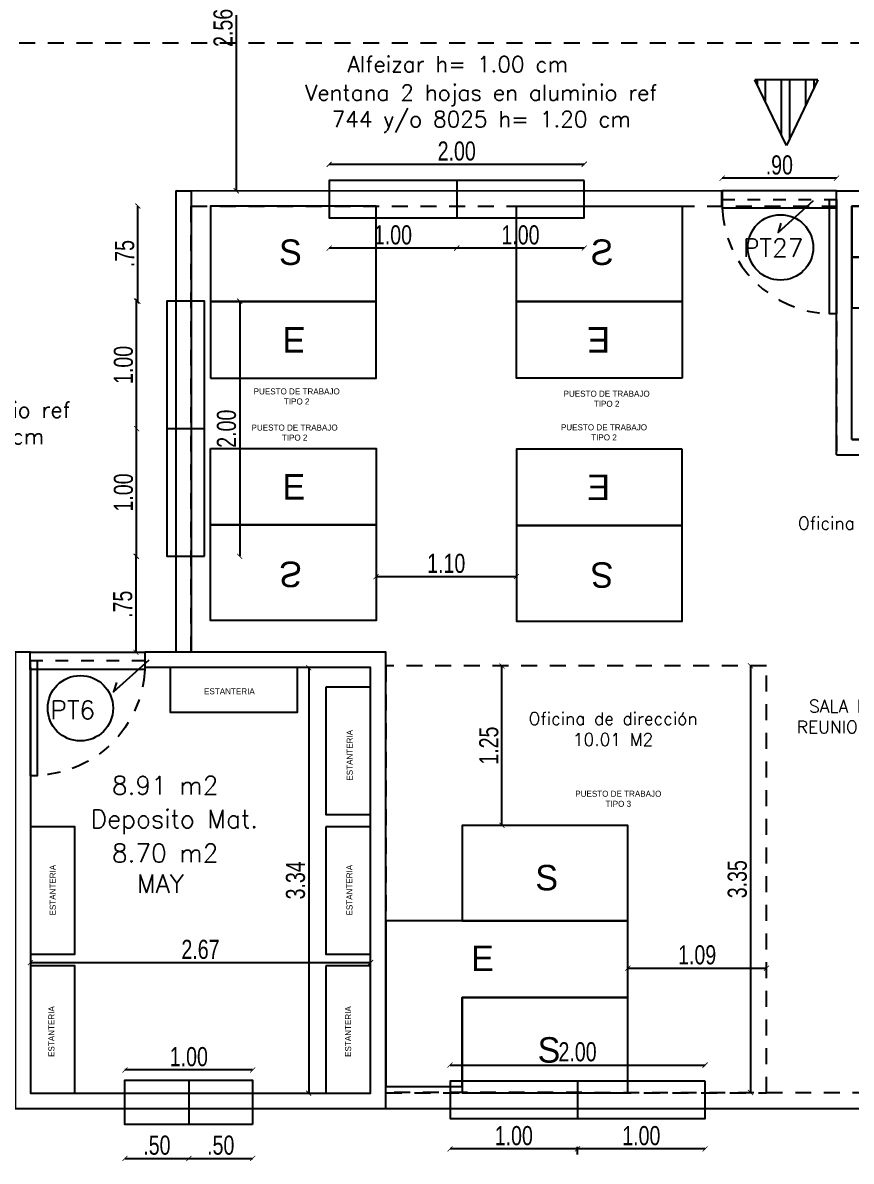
# Model space of a CAD drawing. Header units: metres. Extents: x 167 to 250, y 44 to 219.
# Drawn here: x 227.01 to 233.51, y 98.31 to 107.25 of the extents above; entities that cross this region are included whole.
import ezdxf

# ---------------------------------------------------------------- set-up
doc = ezdxf.new("R2010")
doc.units = ezdxf.units.M
doc.linetypes.add('06-PT1-01$0$HIDDEN2', pattern=[0.1875, 0.125, -0.0625])
doc.linetypes.add('TRAZO_Y_PUNTO2', pattern=[0.5, 0.25, -0.125, 0, -0.125])
doc.layers.add('A-TEXTO', color=130, linetype='Continuous')
doc.layers.add('A_TEXTO', color=130, linetype='Continuous')
doc.layers.add('A1-DISEÑO', color=210, linetype='Continuous', transparency=0.2)
for name, color, linetype, lineweight in [('COTAS', 253, 'Continuous', 15), ('muros', 5, 'Continuous', 25), ('puntea', 253, '06-PT1-01$0$HIDDEN2', 25)]:
    doc.layers.add(name, color=color, linetype=linetype, lineweight=lineweight)
doc.styles.add('CORDENADAS', font='romans.shx', dxfattribs={"height": 1})
doc.styles.add('ING_75', font='swisscl.ttf', dxfattribs={"height": 0.15})
doc.dimstyles.new('ESC_1_75_ING', dxfattribs={"dimtxt": 0.15, "dimasz": 0.04, "dimexe": 0, "dimexo": 0, "dimgap": 0.0263, "dimtad": 1, "dimzin": 4, "dimdsep": 46, "dimtxsty": 'ING_75', "dimblk": 'ARCHTICK', "dimcen": 0.06, "dimse1": 1, "dimse2": 1, "dimclrd": 256, "dimclre": 2, "dimclrt": 1, "dimadec": 0, "dimazin": 0, "dimtfac": 1, "dimtix": 1, "dimtmove": 2, "dimatfit": 3, "dimldrblk": 'ARCHTICK', "dimfxl": 0, "dimtvp": 1.75, "dimtolj": 1, "dimtzin": 4, "dimarcsym": 0})

# ---------------------------------------------------------------- blocks, each defined once
blk = doc.blocks.new('_ArchTick')
at = {"color": 0, "linetype": 'ByBlock', "const_width": 0.15}
blk.add_lwpolyline([(-0.5, -0.5), (0.5, 0.5)], dxfattribs=at)
blk = doc.blocks.new('*D595')
at = {"layer": 'Defpoints', "color": 0, "transparency": 16777216}
for p in [(232.0015, 108.4836), (228.3331, 105.927), (228.6863, 105.927)]:
    blk.add_point(p, dxfattribs=at)
at = {"layer": 'muros', "lineweight": -2, "transparency": 16777216}
blk.add_line((228.6863, 108.4836), (228.6863, 105.927), dxfattribs=at)
at = {"layer": 'muros', "lineweight": -2, "transparency": 16777216, "xscale": 0.04, "yscale": 0.04, "zscale": 0.04}
for p, rotation in [((228.6863, 108.4836), 90), ((228.6863, 105.927), 270)]:
    blk.add_blockref('_ArchTick', p, dxfattribs=dict(at, rotation=rotation))
at = {"layer": 'muros', "color": 1, "transparency": 16777216, "insert": (228.5831, 107.2053), "char_height": 0.15, "attachment_point": 5, "rotation": 90, "style": 'ING_75'}
blk.add_mtext('\\A1;2.56', dxfattribs=at)
blk = doc.blocks.new('*D736')
at = {"layer": 'COTAS', "lineweight": -2, "transparency": 16777216}
blk.add_line((228.1672, 94.5289), (228.1672, 93.5289), dxfattribs=at)
at = {"layer": 'Defpoints', "color": 0, "transparency": 16777216}
for p in [(228.3332, 94.5289), (228.1672, 93.5289), (228.3332, 93.5289)]:
    blk.add_point(p, dxfattribs=at)
at = {"layer": 'COTAS', "lineweight": -2, "transparency": 16777216, "xscale": 0.04, "yscale": 0.04, "zscale": 0.04}
for p, rotation in [((228.1672, 94.5289), 90), ((228.1672, 93.5289), 270)]:
    blk.add_blockref('_ArchTick', p, dxfattribs=dict(at, rotation=rotation))
at = {"layer": 'COTAS', "color": 1, "transparency": 16777216, "insert": (228.0641, 94.0289), "char_height": 0.15, "attachment_point": 5, "rotation": 90, "style": 'ING_75'}
blk.add_mtext('\\A1;1.00', dxfattribs=at)
blk = doc.blocks.new('*D737')
at = {"layer": 'Defpoints', "color": 0, "transparency": 16777216}
for p in [(228.3332, 94.6631), (228.3332, 94.3731), (228.7332, 94.3731)]:
    blk.add_point(p, dxfattribs=at)
at = {"layer": 'muros', "lineweight": -2, "transparency": 16777216}
blk.add_line((228.7332, 94.6631), (228.3332, 94.6631), dxfattribs=at)
at = {"layer": 'muros', "lineweight": -2, "transparency": 16777216, "xscale": 0.04, "yscale": 0.04, "zscale": 0.04, "rotation": 180}
blk.add_blockref('_ArchTick', (228.3332, 94.6631), dxfattribs=at)
at = {"layer": 'muros', "lineweight": -2, "transparency": 16777216, "xscale": 0.04, "yscale": 0.04, "zscale": 0.04}
blk.add_blockref('_ArchTick', (228.7332, 94.6631), dxfattribs=at)
at = {"layer": 'muros', "color": 1, "transparency": 16777216, "insert": (228.5332, 94.7662), "char_height": 0.15, "attachment_point": 5, "style": 'ING_75'}
blk.add_mtext('\\A1;.40', dxfattribs=at)
blk = doc.blocks.new('*D738')
at = {"layer": 'Defpoints', "color": 0, "transparency": 16777216}
for p in [(229.1332, 94.6639), (228.7332, 94.3731), (229.1332, 94.3731)]:
    blk.add_point(p, dxfattribs=at)
at = {"layer": 'muros', "lineweight": -2, "transparency": 16777216}
blk.add_line((228.7332, 94.6639), (229.1332, 94.6639), dxfattribs=at)
at = {"layer": 'muros', "lineweight": -2, "transparency": 16777216, "xscale": 0.04, "yscale": 0.04, "zscale": 0.04, "rotation": 180}
blk.add_blockref('_ArchTick', (228.7332, 94.6639), dxfattribs=at)
at = {"layer": 'muros', "lineweight": -2, "transparency": 16777216, "xscale": 0.04, "yscale": 0.04, "zscale": 0.04}
blk.add_blockref('_ArchTick', (229.1332, 94.6639), dxfattribs=at)
at = {"layer": 'muros', "color": 1, "transparency": 16777216, "insert": (228.9332, 94.767), "char_height": 0.15, "attachment_point": 5, "style": 'ING_75'}
blk.add_mtext('\\A1;.40', dxfattribs=at)
blk = doc.blocks.new('werr')
at = {"color": 114, "true_color": 0x139b48}
blk.add_lwpolyline([(231.0507, 92.8124), (231.0507, 94.1124), (230.3007, 94.1124), (230.3007, 92.8124)], close=True, dxfattribs=at)
at = {"color": 1, "true_color": 0xff0f0f}
blk.add_lwpolyline([(231.6507, 92.8124), (231.6507, 94.1124), (231.0507, 94.1124), (231.0507, 92.8124)], close=True, dxfattribs=at)
at = {"insert": (230.5628, 93.3511), "char_height": 0.2, "attachment_point": 1, "rotation": 90}
blk.add_mtext_dynamic_manual_height_columns('S', width=0.135333, gutter_width=12.5, heights=[0], dxfattribs=at)
at = {"extrusion": (0, 0, -1), "insert": (231.4503, 93.3995), "char_height": 0.2, "attachment_point": 1, "text_direction": (0, 1, 0)}
blk.add_mtext_dynamic_manual_height_columns('\\pxqc;E', width=0.135333, gutter_width=12.5, heights=[0], dxfattribs=at)
blk = doc.blocks.new('*D752')
at = {"layer": 'Defpoints', "color": 0, "transparency": 16777216}
for p in [(229.8603, 102.1976), (229.8603, 98.8497), (232.7231, 98.8497)]:
    blk.add_point(p, dxfattribs=at)
at = {"layer": 'muros', "lineweight": -2, "transparency": 16777216}
blk.add_line((232.7231, 102.1976), (232.7231, 98.8497), dxfattribs=at)
at = {"layer": 'muros', "lineweight": -2, "transparency": 16777216, "xscale": 0.04, "yscale": 0.04, "zscale": 0.04}
for p, rotation in [((232.7231, 102.1976), 90), ((232.7231, 98.8497), 270)]:
    blk.add_blockref('_ArchTick', p, dxfattribs=dict(at, rotation=rotation))
at = {"layer": 'muros', "color": 1, "transparency": 16777216, "insert": (232.6199, 100.5237), "char_height": 0.15, "attachment_point": 5, "rotation": 90, "style": 'ING_75'}
blk.add_mtext('\\A1;3.35', dxfattribs=at)
blk = doc.blocks.new('*D753')
at = {"layer": 'Defpoints', "color": 0, "transparency": 16777216}
for p in [(230.8861, 102.8987), (229.7831, 102.5542), (230.8861, 102.5492)]:
    blk.add_point(p, dxfattribs=at)
at = {"layer": 'muros', "lineweight": -2, "transparency": 16777216}
blk.add_line((229.7831, 102.8987), (230.8861, 102.8987), dxfattribs=at)
at = {"layer": 'muros', "lineweight": -2, "transparency": 16777216, "xscale": 0.04, "yscale": 0.04, "zscale": 0.04, "rotation": 180}
blk.add_blockref('_ArchTick', (229.7831, 102.8987), dxfattribs=at)
at = {"layer": 'muros', "lineweight": -2, "transparency": 16777216, "xscale": 0.04, "yscale": 0.04, "zscale": 0.04}
blk.add_blockref('_ArchTick', (230.8861, 102.8987), dxfattribs=at)
at = {"layer": 'muros', "color": 1, "transparency": 16777216, "insert": (230.3346, 103.0019), "char_height": 0.15, "attachment_point": 5, "style": 'ING_75'}
blk.add_mtext('\\A1;1.10', dxfattribs=at)
blk = doc.blocks.new('jhijbin')
at = {"color": 114, "true_color": 0x139b48}
blk.add_line((227.9329, 99.825), (229.2329, 99.825), dxfattribs=at)
for points in [[(227.9329, 100.425), (229.2329, 100.425), (229.2329, 101.175), (227.9329, 101.175)], [(227.9329, 99.075), (229.2329, 99.075), (229.2329, 99.825), (227.9329, 99.825)]]:
    blk.add_lwpolyline(points, close=True, dxfattribs=at)
at = {"color": 1, "true_color": 0xff0f0f}
blk.add_lwpolyline([(229.2329, 99.825), (229.2329, 100.425), (227.3329, 100.425), (227.3329, 99.125), (227.9329, 99.125), (227.9329, 99.825), (229.2329, 99.825)], dxfattribs=at)
at = {"char_height": 0.2, "attachment_point": 1}
for s, insert in [('S', (228.5066, 100.8647)), ('\\pxqc;E', (228.0241, 100.2321)), ('S', (228.5245, 99.5127))]:
    blk.add_mtext_dynamic_manual_height_columns(s, width=0.135333, gutter_width=12.5, heights=[0], dxfattribs=dict(at, insert=insert))
blk = doc.blocks.new('*D755')
at = {"layer": 'Defpoints', "color": 0, "transparency": 16777216}
for p in [(229.8603, 102.1976), (230.7723, 102.1976), (230.4603, 100.9463)]:
    blk.add_point(p, dxfattribs=at)
at = {"layer": 'muros', "lineweight": -2, "transparency": 16777216}
blk.add_line((230.7723, 100.9463), (230.7723, 102.1976), dxfattribs=at)
at = {"layer": 'muros', "lineweight": -2, "transparency": 16777216, "xscale": 0.04, "yscale": 0.04, "zscale": 0.04}
for p, rotation in [((230.7723, 102.1976), 90), ((230.7723, 100.9463), 270)]:
    blk.add_blockref('_ArchTick', p, dxfattribs=dict(at, rotation=rotation))
at = {"layer": 'muros', "color": 1, "transparency": 16777216, "insert": (230.6692, 101.572), "char_height": 0.15, "attachment_point": 5, "rotation": 90, "style": 'ING_75'}
blk.add_mtext('\\A1;1.25', dxfattribs=at)
blk = doc.blocks.new('*D756')
at = {"layer": 'Defpoints', "color": 0, "transparency": 16777216}
for p in [(232.8484, 101.4266), (232.8484, 99.8261), (231.7603, 99.6551)]:
    blk.add_point(p, dxfattribs=at)
at = {"layer": 'muros', "lineweight": -2, "transparency": 16777216}
blk.add_line((231.7603, 99.8261), (232.8484, 99.8261), dxfattribs=at)
at = {"layer": 'muros', "lineweight": -2, "transparency": 16777216, "xscale": 0.04, "yscale": 0.04, "zscale": 0.04, "rotation": 180}
blk.add_blockref('_ArchTick', (231.7603, 99.8261), dxfattribs=at)
at = {"layer": 'muros', "lineweight": -2, "transparency": 16777216, "xscale": 0.04, "yscale": 0.04, "zscale": 0.04}
blk.add_blockref('_ArchTick', (232.8484, 99.8261), dxfattribs=at)
at = {"layer": 'muros', "color": 1, "transparency": 16777216, "insert": (232.3043, 99.9293), "char_height": 0.15, "attachment_point": 5, "style": 'ING_75'}
blk.add_mtext('\\A1;1.09', dxfattribs=at)
blk = doc.blocks.new('*D757')
at = {"layer": 'Defpoints', "color": 0, "transparency": 16777216}
for p in [(229.7403, 102.1847), (229.2547, 98.8447), (229.7403, 98.8447)]:
    blk.add_point(p, dxfattribs=at)
at = {"layer": 'muros', "lineweight": -2, "transparency": 16777216}
blk.add_line((229.2547, 102.1847), (229.2547, 98.8447), dxfattribs=at)
at = {"layer": 'muros', "lineweight": -2, "transparency": 16777216, "xscale": 0.04, "yscale": 0.04, "zscale": 0.04}
for p, rotation in [((229.2547, 102.1847), 90), ((229.2547, 98.8447), 270)]:
    blk.add_blockref('_ArchTick', p, dxfattribs=dict(at, rotation=rotation))
at = {"layer": 'muros', "color": 1, "transparency": 16777216, "insert": (229.1516, 100.5147), "char_height": 0.15, "attachment_point": 5, "rotation": 90, "style": 'ING_75'}
blk.add_mtext('\\A1;3.34', dxfattribs=at)
blk = doc.blocks.new('*D758')
at = {"layer": 'Defpoints', "color": 0, "transparency": 16777216}
for p in [(227.0701, 100.2968), (229.7403, 100.2968), (229.7403, 99.8693)]:
    blk.add_point(p, dxfattribs=at)
at = {"layer": 'muros', "lineweight": -2, "transparency": 16777216}
blk.add_line((227.0701, 99.8693), (229.7403, 99.8693), dxfattribs=at)
at = {"layer": 'muros', "lineweight": -2, "transparency": 16777216, "xscale": 0.04, "yscale": 0.04, "zscale": 0.04, "rotation": 180}
blk.add_blockref('_ArchTick', (227.0701, 99.8693), dxfattribs=at)
at = {"layer": 'muros', "lineweight": -2, "transparency": 16777216, "xscale": 0.04, "yscale": 0.04, "zscale": 0.04}
blk.add_blockref('_ArchTick', (229.7403, 99.8693), dxfattribs=at)
at = {"layer": 'muros', "color": 1, "transparency": 16777216, "insert": (228.4052, 99.9724), "char_height": 0.15, "attachment_point": 5, "style": 'ING_75'}
blk.add_mtext('\\A1;2.67', dxfattribs=at)
blk = doc.blocks.new('*D793')
at = {"layer": 'Defpoints', "color": 0, "transparency": 16777216}
for p in [(232.5004, 106.0255), (232.5004, 105.927), (233.3988, 105.927)]:
    blk.add_point(p, dxfattribs=at)
at = {"layer": 'muros', "lineweight": -2, "transparency": 16777216}
blk.add_line((233.3988, 106.0255), (232.5004, 106.0255), dxfattribs=at)
at = {"layer": 'muros', "lineweight": -2, "transparency": 16777216, "xscale": 0.04, "yscale": 0.04, "zscale": 0.04, "rotation": 180}
blk.add_blockref('_ArchTick', (232.5004, 106.0255), dxfattribs=at)
at = {"layer": 'muros', "lineweight": -2, "transparency": 16777216, "xscale": 0.04, "yscale": 0.04, "zscale": 0.04}
blk.add_blockref('_ArchTick', (233.3988, 106.0255), dxfattribs=at)
at = {"layer": 'muros', "color": 1, "transparency": 16777216, "insert": (232.9496, 106.1286), "char_height": 0.15, "attachment_point": 5, "style": 'ING_75'}
blk.add_mtext('\\A1;.90', dxfattribs=at)
blk = doc.blocks.new('rgyhyju')
at = {"layer": 'muros', "true_color": 0xff0f0f}
h = blk.add_hatch(dxfattribs=at)
h.set_pattern_fill('ANSI32', color=1, scale=0.02, angle=225)
h.set_pattern_definition([(270, (238.36525, -347.65753), (0.1905, -3e-17), []), (270, (238.30175, -347.72103), (0.1905, -3e-17), [])])
h.paths.add_polyline_path([(229.2851, 106.7971), (229.5316, 106.2813), (229.7781, 106.7971)])
at = {"layer": 'muros', "color": 1, "true_color": 0xff0f0f}
for p, q in [((229.5316, 106.2813, -0.2414), (229.2851, 106.7971, -0.2414)), ((229.7781, 106.7971, -0.2414), (229.2851, 106.7971, -0.2414)), ((229.7781, 106.7971, -0.2414), (229.5316, 106.2813, -0.2414))]:
    blk.add_line(p, q, dxfattribs=at)
blk = doc.blocks.new('*U819')
at = {"layer": 'A1-DISEÑO', "linetype": 'TRAZO_Y_PUNTO2', "ltscale": 0.08, "transparency": 33554687}
blk.add_line((1.2, -0.06), (0.4, -0.06), dxfattribs=at)
at = {"layer": 'A1-DISEÑO', "transparency": 33554687}
for points in [[(0.45, -0.06), (0.4, -0.06), (0.4, 0.74), (0.45, 0.74)], [(1.2, 0), (0.4, 0), (0.4, -0.12), (1.2, -0.12)]]:
    blk.add_lwpolyline(points, close=True, dxfattribs=at)
at = {"layer": 'A1-DISEÑO', "linetype": 'TRAZO_Y_PUNTO2', "ltscale": 0.5, "transparency": 33554687}
blk.add_arc((0.425, -0.0354), 0.7758, 2.6157, 88.15336, dxfattribs=at)
blk = doc.blocks.new('*D892')
at = {"layer": 'Defpoints', "color": 0, "transparency": 16777216}
for p in [(231.418, 106.1347), (229.4156, 106.0086), (231.418, 106.0086)]:
    blk.add_point(p, dxfattribs=at)
at = {"layer": 'muros', "lineweight": -2, "transparency": 16777216}
blk.add_line((229.4156, 106.1347), (231.418, 106.1347), dxfattribs=at)
at = {"layer": 'muros', "lineweight": -2, "transparency": 16777216, "xscale": 0.04, "yscale": 0.04, "zscale": 0.04, "rotation": 180}
blk.add_blockref('_ArchTick', (229.4156, 106.1347), dxfattribs=at)
at = {"layer": 'muros', "lineweight": -2, "transparency": 16777216, "xscale": 0.04, "yscale": 0.04, "zscale": 0.04}
blk.add_blockref('_ArchTick', (231.418, 106.1347), dxfattribs=at)
at = {"layer": 'muros', "color": 1, "transparency": 16777216, "insert": (230.4168, 106.2379), "char_height": 0.15, "attachment_point": 5, "style": 'ING_75'}
blk.add_mtext('\\A1;2.00', dxfattribs=at)
blk = doc.blocks.new('*D893')
at = {"layer": 'Defpoints', "color": 0, "transparency": 16777216}
for p in [(229.4156, 105.7148), (230.4168, 105.7148), (229.4156, 105.4766)]:
    blk.add_point(p, dxfattribs=at)
at = {"layer": 'muros', "lineweight": -2, "transparency": 16777216}
blk.add_line((230.4168, 105.4766), (229.4156, 105.4766), dxfattribs=at)
at = {"layer": 'muros', "lineweight": -2, "transparency": 16777216, "xscale": 0.04, "yscale": 0.04, "zscale": 0.04, "rotation": 180}
blk.add_blockref('_ArchTick', (229.4156, 105.4766), dxfattribs=at)
at = {"layer": 'muros', "lineweight": -2, "transparency": 16777216, "xscale": 0.04, "yscale": 0.04, "zscale": 0.04}
blk.add_blockref('_ArchTick', (230.4168, 105.4766), dxfattribs=at)
at = {"layer": 'muros', "color": 1, "transparency": 16777216, "insert": (229.9162, 105.5797), "char_height": 0.15, "attachment_point": 5, "style": 'ING_75'}
blk.add_mtext('\\A1;1.00', dxfattribs=at)
blk = doc.blocks.new('*D894')
at = {"layer": 'Defpoints', "color": 0, "transparency": 16777216}
for p in [(230.4168, 105.7148), (231.418, 105.7148), (230.4168, 105.4766)]:
    blk.add_point(p, dxfattribs=at)
at = {"layer": 'muros', "lineweight": -2, "transparency": 16777216}
blk.add_line((231.418, 105.4766), (230.4168, 105.4766), dxfattribs=at)
at = {"layer": 'muros', "lineweight": -2, "transparency": 16777216, "xscale": 0.04, "yscale": 0.04, "zscale": 0.04, "rotation": 180}
blk.add_blockref('_ArchTick', (230.4168, 105.4766), dxfattribs=at)
at = {"layer": 'muros', "lineweight": -2, "transparency": 16777216, "xscale": 0.04, "yscale": 0.04, "zscale": 0.04}
blk.add_blockref('_ArchTick', (231.418, 105.4766), dxfattribs=at)
at = {"layer": 'muros', "color": 1, "transparency": 16777216, "insert": (230.9174, 105.5797), "char_height": 0.15, "attachment_point": 5, "style": 'ING_75'}
blk.add_mtext('\\A1;1.00', dxfattribs=at)
blk = doc.blocks.new('*D923')
at = {"layer": 'Defpoints', "color": 0, "transparency": 16777216}
for p in [(232.3668, 99.0654), (230.3643, 98.9392), (232.3668, 98.9392)]:
    blk.add_point(p, dxfattribs=at)
at = {"layer": 'muros', "lineweight": -2, "transparency": 16777216}
blk.add_line((230.3643, 99.0654), (232.3668, 99.0654), dxfattribs=at)
at = {"layer": 'muros', "lineweight": -2, "transparency": 16777216, "xscale": 0.04, "yscale": 0.04, "zscale": 0.04, "rotation": 180}
blk.add_blockref('_ArchTick', (230.3643, 99.0654), dxfattribs=at)
at = {"layer": 'muros', "lineweight": -2, "transparency": 16777216, "xscale": 0.04, "yscale": 0.04, "zscale": 0.04}
blk.add_blockref('_ArchTick', (232.3668, 99.0654), dxfattribs=at)
at = {"layer": 'muros', "color": 1, "transparency": 16777216, "insert": (231.3655, 99.1685), "char_height": 0.15, "attachment_point": 5, "style": 'ING_75'}
blk.add_mtext('\\A1;2.00', dxfattribs=at)
blk = doc.blocks.new('*D924')
at = {"layer": 'Defpoints', "color": 0, "transparency": 16777216}
for p in [(230.3643, 98.6454), (231.3655, 98.6454), (230.3643, 98.4072)]:
    blk.add_point(p, dxfattribs=at)
at = {"layer": 'muros', "lineweight": -2, "transparency": 16777216}
blk.add_line((231.3655, 98.4072), (230.3643, 98.4072), dxfattribs=at)
at = {"layer": 'muros', "lineweight": -2, "transparency": 16777216, "xscale": 0.04, "yscale": 0.04, "zscale": 0.04, "rotation": 180}
blk.add_blockref('_ArchTick', (230.3643, 98.4072), dxfattribs=at)
at = {"layer": 'muros', "lineweight": -2, "transparency": 16777216, "xscale": 0.04, "yscale": 0.04, "zscale": 0.04}
blk.add_blockref('_ArchTick', (231.3655, 98.4072), dxfattribs=at)
at = {"layer": 'muros', "color": 1, "transparency": 16777216, "insert": (230.8649, 98.5103), "char_height": 0.15, "attachment_point": 5, "style": 'ING_75'}
blk.add_mtext('\\A1;1.00', dxfattribs=at)
blk = doc.blocks.new('*D925')
at = {"layer": 'Defpoints', "color": 0, "transparency": 16777216}
for p in [(231.3655, 98.6454), (232.3668, 98.6454), (231.3655, 98.4072)]:
    blk.add_point(p, dxfattribs=at)
at = {"layer": 'muros', "lineweight": -2, "transparency": 16777216}
blk.add_line((232.3668, 98.4072), (231.3655, 98.4072), dxfattribs=at)
at = {"layer": 'muros', "lineweight": -2, "transparency": 16777216, "xscale": 0.04, "yscale": 0.04, "zscale": 0.04, "rotation": 180}
blk.add_blockref('_ArchTick', (231.3655, 98.4072), dxfattribs=at)
at = {"layer": 'muros', "lineweight": -2, "transparency": 16777216, "xscale": 0.04, "yscale": 0.04, "zscale": 0.04}
blk.add_blockref('_ArchTick', (232.3668, 98.4072), dxfattribs=at)
at = {"layer": 'muros', "color": 1, "transparency": 16777216, "insert": (231.8662, 98.5103), "char_height": 0.15, "attachment_point": 5, "style": 'ING_75'}
blk.add_mtext('\\A1;1.00', dxfattribs=at)
blk = doc.blocks.new('*D932')
at = {"layer": 'Defpoints', "color": 0, "transparency": 16777216}
for p in [(227.8124, 98.5291), (228.3137, 98.5291), (228.3137, 98.3325)]:
    blk.add_point(p, dxfattribs=at)
at = {"layer": 'muros', "lineweight": -2, "transparency": 16777216}
blk.add_line((227.8124, 98.3325), (228.3137, 98.3325), dxfattribs=at)
at = {"layer": 'muros', "lineweight": -2, "transparency": 16777216, "xscale": 0.04, "yscale": 0.04, "zscale": 0.04, "rotation": 180}
blk.add_blockref('_ArchTick', (227.8124, 98.3325), dxfattribs=at)
at = {"layer": 'muros', "lineweight": -2, "transparency": 16777216, "xscale": 0.04, "yscale": 0.04, "zscale": 0.04}
blk.add_blockref('_ArchTick', (228.3137, 98.3325), dxfattribs=at)
at = {"layer": 'muros', "color": 1, "transparency": 16777216, "insert": (228.0631, 98.4356), "char_height": 0.15, "attachment_point": 5, "style": 'ING_75'}
blk.add_mtext('\\A1;.50', dxfattribs=at)
blk = doc.blocks.new('*D933')
at = {"layer": 'Defpoints', "color": 0, "transparency": 16777216}
for p in [(228.3137, 98.5291), (228.8149, 98.5291), (228.8149, 98.3325)]:
    blk.add_point(p, dxfattribs=at)
at = {"layer": 'muros', "lineweight": -2, "transparency": 16777216}
blk.add_line((228.3137, 98.3325), (228.8149, 98.3325), dxfattribs=at)
at = {"layer": 'muros', "lineweight": -2, "transparency": 16777216, "xscale": 0.04, "yscale": 0.04, "zscale": 0.04, "rotation": 180}
blk.add_blockref('_ArchTick', (228.3137, 98.3325), dxfattribs=at)
at = {"layer": 'muros', "lineweight": -2, "transparency": 16777216, "xscale": 0.04, "yscale": 0.04, "zscale": 0.04}
blk.add_blockref('_ArchTick', (228.8149, 98.3325), dxfattribs=at)
at = {"layer": 'muros', "color": 1, "transparency": 16777216, "insert": (228.5643, 98.4356), "char_height": 0.15, "attachment_point": 5, "style": 'ING_75'}
blk.add_mtext('\\A1;.50', dxfattribs=at)
blk = doc.blocks.new('*D934')
at = {"layer": 'Defpoints', "color": 0, "transparency": 16777216}
for p in [(227.8124, 99.0271), (227.8124, 98.9473), (228.8149, 98.9473)]:
    blk.add_point(p, dxfattribs=at)
at = {"layer": 'muros', "lineweight": -2, "transparency": 16777216}
blk.add_line((228.8149, 99.0271), (227.8124, 99.0271), dxfattribs=at)
at = {"layer": 'muros', "lineweight": -2, "transparency": 16777216, "xscale": 0.04, "yscale": 0.04, "zscale": 0.04, "rotation": 180}
blk.add_blockref('_ArchTick', (227.8124, 99.0271), dxfattribs=at)
at = {"layer": 'muros', "lineweight": -2, "transparency": 16777216, "xscale": 0.04, "yscale": 0.04, "zscale": 0.04}
blk.add_blockref('_ArchTick', (228.8149, 99.0271), dxfattribs=at)
at = {"layer": 'muros', "color": 1, "transparency": 16777216, "insert": (228.3137, 99.1302), "char_height": 0.15, "attachment_point": 5, "style": 'ING_75'}
blk.add_mtext('\\A1;1.00', dxfattribs=at)
blk = doc.blocks.new('*D944')
at = {"layer": 'Defpoints', "color": 0, "transparency": 16777216}
for p in [(228.5868, 105.0606), (228.5868, 103.0582), (228.7129, 103.0582)]:
    blk.add_point(p, dxfattribs=at)
at = {"layer": 'muros', "lineweight": -2, "transparency": 16777216}
blk.add_line((228.7129, 105.0606), (228.7129, 103.0582), dxfattribs=at)
at = {"layer": 'muros', "lineweight": -2, "transparency": 16777216, "xscale": 0.04, "yscale": 0.04, "zscale": 0.04}
for p, rotation in [((228.7129, 105.0606), 90), ((228.7129, 103.0582), 270)]:
    blk.add_blockref('_ArchTick', p, dxfattribs=dict(at, rotation=rotation))
at = {"layer": 'muros', "color": 1, "transparency": 16777216, "insert": (228.6098, 104.0594), "char_height": 0.15, "attachment_point": 5, "rotation": 90, "style": 'ING_75'}
blk.add_mtext('\\A1;2.00', dxfattribs=at)
blk = doc.blocks.new('*D945')
at = {"layer": 'Defpoints', "color": 0, "transparency": 16777216}
for p in [(227.9038, 105.0606), (228.1421, 105.0606), (228.1421, 104.0594)]:
    blk.add_point(p, dxfattribs=at)
at = {"layer": 'muros', "lineweight": -2, "transparency": 16777216}
blk.add_line((227.9038, 104.0594), (227.9038, 105.0606), dxfattribs=at)
at = {"layer": 'muros', "lineweight": -2, "transparency": 16777216, "xscale": 0.04, "yscale": 0.04, "zscale": 0.04}
for p, rotation in [((227.9038, 105.0606), 90), ((227.9038, 104.0594), 270)]:
    blk.add_blockref('_ArchTick', p, dxfattribs=dict(at, rotation=rotation))
at = {"layer": 'muros', "color": 1, "transparency": 16777216, "insert": (227.8007, 104.56), "char_height": 0.15, "attachment_point": 5, "rotation": 90, "style": 'ING_75'}
blk.add_mtext('\\A1;1.00', dxfattribs=at)
blk = doc.blocks.new('*D946')
at = {"layer": 'Defpoints', "color": 0, "transparency": 16777216}
for p in [(227.9038, 104.0594), (228.1421, 104.0594), (228.1421, 103.0582)]:
    blk.add_point(p, dxfattribs=at)
at = {"layer": 'muros', "lineweight": -2, "transparency": 16777216}
blk.add_line((227.9038, 103.0582), (227.9038, 104.0594), dxfattribs=at)
at = {"layer": 'muros', "lineweight": -2, "transparency": 16777216, "xscale": 0.04, "yscale": 0.04, "zscale": 0.04}
for p, rotation in [((227.9038, 104.0594), 90), ((227.9038, 103.0582), 270)]:
    blk.add_blockref('_ArchTick', p, dxfattribs=dict(at, rotation=rotation))
at = {"layer": 'muros', "color": 1, "transparency": 16777216, "insert": (227.8007, 103.5588), "char_height": 0.15, "attachment_point": 5, "rotation": 90, "style": 'ING_75'}
blk.add_mtext('\\A1;1.00', dxfattribs=at)
blk = doc.blocks.new('*D947')
at = {"layer": 'Defpoints', "color": 0, "transparency": 16777216}
for p in [(227.9136, 105.807), (228.3331, 105.807), (228.3331, 105.0606)]:
    blk.add_point(p, dxfattribs=at)
at = {"layer": 'muros', "lineweight": -2, "transparency": 16777216}
blk.add_line((227.9136, 105.0606), (227.9136, 105.807), dxfattribs=at)
at = {"layer": 'muros', "lineweight": -2, "transparency": 16777216, "xscale": 0.04, "yscale": 0.04, "zscale": 0.04}
for p, rotation in [((227.9136, 105.807), 90), ((227.9136, 105.0606), 270)]:
    blk.add_blockref('_ArchTick', p, dxfattribs=dict(at, rotation=rotation))
at = {"layer": 'muros', "color": 1, "transparency": 16777216, "insert": (227.8108, 105.4338), "char_height": 0.15, "attachment_point": 5, "rotation": 90, "style": 'ING_75'}
blk.add_mtext('\\A1;.75', dxfattribs=at)
blk = doc.blocks.new('*D948')
at = {"layer": 'Defpoints', "color": 0, "transparency": 16777216}
for p in [(228.2131, 103.0582), (227.8982, 102.3047), (228.2131, 102.3047)]:
    blk.add_point(p, dxfattribs=at)
at = {"layer": 'muros', "lineweight": -2, "transparency": 16777216}
blk.add_line((227.8982, 103.0582), (227.8982, 102.3047), dxfattribs=at)
at = {"layer": 'muros', "lineweight": -2, "transparency": 16777216, "xscale": 0.04, "yscale": 0.04, "zscale": 0.04}
for p, rotation in [((227.8982, 103.0582), 90), ((227.8982, 102.3047), 270)]:
    blk.add_blockref('_ArchTick', p, dxfattribs=dict(at, rotation=rotation))
at = {"layer": 'muros', "color": 1, "transparency": 16777216, "insert": (227.7954, 102.6815), "char_height": 0.15, "attachment_point": 5, "rotation": 90, "style": 'ING_75'}
blk.add_mtext('\\A1;.75', dxfattribs=at)
blk = doc.blocks.new('FEVFVE')
at = {"layer": 'A-TEXTO'}
for points in [[(228.3332, 94.5365), (228.7332, 94.5365), (228.7332, 93.5365), (228.3332, 93.5365)], [(228.7332, 94.5365), (229.1332, 94.5365), (229.1332, 93.5365), (228.7332, 93.5365)]]:
    blk.add_lwpolyline(points, close=True, dxfattribs=at)
blk.add_arc((227.2999, 95.3365), 0.8, 270, 0, dxfattribs=at)
at = {"layer": 'muros', "color": 5}
for p, q in [((227.1799, 95.4565), (229.2532, 95.4565)), ((227.1799, 95.3365), (227.1799, 95.4565)), ((229.2532, 93.4165), (229.2532, 95.4565)), ((227.1799, 95.3365), (229.1332, 95.3365)), ((229.1332, 93.5365), (229.1332, 95.3365)), ((227.1799, 93.4165), (227.1799, 94.5365)), ((227.2999, 94.5365), (227.1799, 94.5365)), ((227.2999, 93.5365), (227.2999, 94.5365)), ((227.2999, 93.5365), (229.1332, 93.5365)), ((227.1799, 93.4165), (229.2532, 93.4165))]:
    blk.add_line(p, q, dxfattribs=at)
at = {"color": 4, "insert": (228.27, 95.1258), "char_height": 0.1, "attachment_point": 1}
blk.add_mtext_dynamic_manual_height_columns('ARCHIVO', width=1.069579, gutter_width=12.5, heights=[0], dxfattribs=at)
at = {"char_height": 0.2, "attachment_point": 1, "rotation": 90}
for insert in [(228.4228, 92.8271), (228.8228, 92.8271)]:
    blk.add_mtext_dynamic_manual_height_columns('\\pxqc;A', width=2.468667, gutter_width=12.5, heights=[0], dxfattribs=dict(at, insert=insert))
at = {"layer": 'COTAS', "color": 1, "true_color": 0xff0f0f}
dim = blk.add_linear_dim(base=(228.1672, 93.5289), p1=(228.3332, 94.5289), p2=(228.3332, 93.5289), angle=90, dimstyle='ESC_1_75_ING', dxfattribs=at)
dim.commit()
dim.dimension.update_dxf_attribs({"geometry": '*D736', "text_midpoint": (228.0641, 94.0289)})
at = {"layer": 'muros', "color": 114, "true_color": 0x139b48}
for base, p2, picture, middle in [((228.3332, 94.6631), (228.3332, 94.3731), '*D737', (228.5332, 94.7662)), ((229.1332, 94.6639), (229.1332, 94.3731), '*D738', (228.9332, 94.767))]:
    dim = blk.add_linear_dim(base=base, p1=(228.7332, 94.3731), p2=p2, angle=180, dimstyle='ESC_1_75_ING', dxfattribs=at)
    dim.commit()
    dim.dimension.update_dxf_attribs({"geometry": picture, "text_midpoint": middle})

msp = doc.modelspace()

# ---------------------------------------------------------------- linework, layer by layer
at = {"layer": 'muros', "color": 2}
for p, q in [((230.4168, 106.0086), (230.4168, 105.7148)), ((228.4359, 104.0594), (228.1421, 104.0594)), ((228.3137, 98.9473), (228.3137, 98.5981)), ((231.3655, 98.9392), (231.3655, 98.6454))]:
    msp.add_line(p, q, dxfattribs=at)
at = {"layer": 'muros', "color": 114, "true_color": 0x139b48}
for p, q in [((232.4988, 105.9244), (228.2175, 105.927)), ((232.4988, 105.807), (232.4988, 105.9244)), ((229.8603, 98.7247), (237.0252, 98.7247)), ((231.3655, 98.3626), (231.3655, 98.4223))]:
    msp.add_line(p, q, dxfattribs=at)
at = {"layer": 'muros', "color": 2}
for points in [[(231.418, 106.0086), (229.4156, 106.0086), (229.4156, 105.7148), (231.418, 105.7148)], [(228.4359, 103.0582), (228.4359, 105.0606), (228.1421, 105.0606), (228.1421, 103.0582)], [(228.8149, 98.5981), (227.8124, 98.5981), (227.8124, 98.9473), (228.8149, 98.9473)], [(232.3668, 98.9392), (230.3643, 98.9392), (230.3643, 98.6454), (232.3668, 98.6454)]]:
    msp.add_lwpolyline(points, close=True, dxfattribs=at)
at = {"layer": 'muros', "color": 114, "true_color": 0x139b48}
msp.add_lwpolyline([(228.3331, 102.3047), (228.2131, 102.3047), (228.2131, 105.927), (228.3331, 105.927)], close=True, dxfattribs=at)
for points in [[(232.9624, 105.6717), (232.9392, 105.5991), (233.2181, 105.8516)], [(227.0701, 102.3047), (226.9501, 102.3047), (226.9501, 98.7247), (229.8603, 98.7247), (229.8603, 102.3047), (227.9675, 102.3047)], [(227.7462, 102.0668), (227.723, 101.9943), (228.0019, 102.2468)], [(227.0701, 102.1847), (227.0701, 98.8447), (229.7403, 98.8447), (229.7403, 102.1847), (227.9675, 102.1847)]]:
    msp.add_lwpolyline(points, dxfattribs=at)
at = {"layer": 'muros', "color": 4}
for points in [[(229.1669, 102.1847), (228.1669, 102.1847), (228.1669, 101.8347), (229.1669, 101.8347), (229.1669, 102.1847)], [(229.3903, 102.0309), (229.3903, 101.0309), (229.7403, 101.0309), (229.7403, 102.0309), (229.3903, 102.0309)], [(227.0701, 100.9355), (227.0701, 99.9355), (227.4201, 99.9355), (227.4201, 100.9355), (227.0701, 100.9355)], [(229.3903, 100.9355), (229.3903, 99.9355), (229.7403, 99.9355), (229.7403, 100.9355), (229.3903, 100.9355)], [(227.0701, 99.8447), (227.0701, 98.8447), (227.4201, 98.8447), (227.4201, 99.8447), (227.0701, 99.8447)], [(229.3903, 99.8447), (229.3903, 98.8447), (229.7403, 98.8447), (229.7403, 99.8447), (229.3903, 99.8447)]]:
    msp.add_lwpolyline(points, dxfattribs=at)
at = {"layer": 'muros', "color": 114, "true_color": 0x139b48}
for centre in [(232.959, 105.4821), (227.4624, 101.8657)]:
    msp.add_circle(centre, 0.2568, dxfattribs=at)
at = {"layer": 'puntea'}
for points in [[(224.0581, 117.7671), (224.0581, 107.0871), (235.3109, 107.0871), (235.3109, 117.7671)], [(232.8484, 98.8476), (232.8484, 102.1976), (229.8603, 102.1976), (229.8603, 98.8476)]]:
    msp.add_lwpolyline(points, close=True, dxfattribs=at)
msp.add_lwpolyline([(228.3331, 105.807), (233.3988, 105.807), (233.3988, 103.8537), (234.5188, 103.8537), (234.5188, 103.9737), (233.5188, 103.9737), (233.5188, 105.807), (235.3188, 105.807), (235.3188, 102.1151), (237.0252, 102.1151), (237.0252, 98.8447), (229.8603, 98.8497), (229.8603, 102.3047), (228.3331, 102.3047), (228.3331, 105.807)], dxfattribs=at)

# ---------------------------------------------------------------- block references
at = {"layer": 'A1-DISEÑO', "transparency": 33554687, "yscale": 1.123018134072929, "zscale": 1.123018134072929, "rotation": 180}
for p, xscale in [((233.848, 105.7922), 1.123018134072929), ((226.6199, 102.17), -1.123018134072929)]:
    msp.add_blockref('*U819', p, dxfattribs=dict(at, xscale=xscale))
at = {"layer": 'muros', "color": 114, "true_color": 0x139b48}
for name, p in [('rgyhyju', (3.4733, 0)), ('jhijbin', (2.5274, -0.2287))]:
    msp.add_blockref(name, p, dxfattribs=at)
at = {"layer": 'muros', "color": 114, "true_color": 0x139b48, "xscale": -1}
for name, p, rotation in [('FEVFVE', (139.9823, -123.3262), 270), ('werr', (324.9985, 336.1076), 90), ('werr', (135.6708, -127.7465), 270)]:
    msp.add_blockref(name, p, dxfattribs=dict(at, rotation=rotation))
at = {"layer": 'muros', "color": 114, "true_color": 0x139b48}
for p, rotation in [((135.6708, 336.1076), 270), ((324.9985, -127.7515), 90)]:
    msp.add_blockref('werr', p, dxfattribs=dict(at, rotation=rotation))

# ---------------------------------------------------------------- texts
at = {"color": 4, "char_height": 0.047381, "attachment_point": 1}
for s, insert in [('\\pxqc;PUESTO DE TRABAJO TIPO 2', (228.7655, 104.3758)), ('\\pxqc;PUESTO DE TRABAJO TIPO 2', (231.1987, 104.3577)), ('\\pxqc;PUESTO DE TRABAJO TIPO 2', (228.7492, 104.0922)), ('\\pxqc;PUESTO DE TRABAJO TIPO 2', (231.178, 104.094)), ('\\pxqc;ESTANTERIA', (228.2373, 102.0222)), ('\\pxqc;PUESTO DE TRABAJO TIPO 3', (231.2904, 101.2181))]:
    msp.add_mtext_dynamic_manual_height_columns(s, width=0.790163, gutter_width=2.9613, heights=[0], dxfattribs=dict(at, insert=insert))
at = {"color": 4, "char_height": 0.047381, "attachment_point": 1, "rotation": 90}
for insert in [(229.5528, 101.1013), (227.222, 100.0429), (229.5513, 100.0429), (227.2113, 98.9331), (229.5406, 98.9331)]:
    msp.add_mtext_dynamic_manual_height_columns('\\pxqc;ESTANTERIA', width=0.790163, gutter_width=2.9613, heights=[0], dxfattribs=dict(at, insert=insert))
at = {"layer": 'A_TEXTO', "color": 4, "attachment_point": 1, "style": 'CORDENADAS'}
for s, width, gutter_width, insert, char_height in [('\\pxqc;Alfeizar h= 1.00 cm', 2.808891, 8.7428, (229.0215, 106.9823), 0.124636), ('\\pxqc;Ventana 2 hojas en aluminio ref 744 y/o 8025 h= 1.20 cm', 3.10451, 8.7428, (229.0578, 106.7589), 0.124636), ('\\pxqc;Ventana 2 hojas en aluminio ref 744 y/o 8025 h= 1.20 cm', 3.10451, 8.7428, (224.4515, 104.2697), 0.124636), ('\\pxqc;SALA DE REUNIONES', 0.790163, 2.9613, (233.0592, 101.931), 0.098272), ('Oficina de dirección', 1.625693, 3.6032, (230.981, 101.8331), 0.098272), ('10.01 M2', 1.506968, 5.2599, (231.328, 101.6687), 0.09827)]:
    msp.add_mtext_dynamic_manual_height_columns(s, width=width, gutter_width=gutter_width, heights=[0], dxfattribs=dict(at, insert=insert, char_height=char_height))
at = {"layer": 'A_TEXTO', "color": 2, "char_height": 0.143455, "attachment_point": 1, "style": 'CORDENADAS'}
for s, insert in [('\\pxqc;  PT27', (232.0877, 105.5505)), ('\\pxqc;  PT6', (226.589, 101.9236))]:
    msp.add_mtext_dynamic_manual_height_columns(s, width=1.43109, gutter_width=10.719, heights=[0], dxfattribs=dict(at, insert=insert))
at = {"layer": 'A_TEXTO', "color": 240, "true_color": 0xed1f24, "attachment_point": 1, "style": 'CORDENADAS'}
for s, width, insert, char_height in [('Oficina Multiservicios', 2.004672, (233.0954, 103.3665), 0.098272), ('  8.91 m2\\P ', 1.231049, (227.5133, 101.3318), 0.14346), ('  Deposito Mat.\\P ', 2.916752, (227.3462, 101.0686), 0.143455), ('  8.70 m2\\P    MAY \\P ', 1.231049, (227.5133, 100.8006), 0.14346)]:
    msp.add_mtext_dynamic_manual_height_columns(s, width=width, gutter_width=10.719, heights=[0], dxfattribs=dict(at, insert=insert, char_height=char_height))

# ---------------------------------------------------------------- dimensions: what is measured, and where the dimension line sits
at = {"layer": 'muros', "color": 2}
dim = msp.add_linear_dim(base=(228.6863, 105.927), p1=(232.0015, 108.4836), p2=(228.3331, 105.927), angle=270, dimstyle='ESC_1_75_ING', dxfattribs=at)
dim.commit()
dim.dimension.update_dxf_attribs({"geometry": '*D595', "text_midpoint": (228.5831, 107.2053)})
at = {"layer": 'muros', "color": 114, "true_color": 0x139b48}
for base, p1, p2, picture, middle in [((231.418, 106.1347), (229.4156, 106.0086), (231.418, 106.0086), '*D892', (230.4168, 106.2379)), ((232.5004, 106.0255), (233.3988, 105.927), (232.5004, 105.927), '*D793', (232.9496, 106.1286)), ((229.4156, 105.4766), (230.4168, 105.7148), (229.4156, 105.7148), '*D893', (229.9162, 105.5797)), ((230.4168, 105.4766), (231.418, 105.7148), (230.4168, 105.7148), '*D894', (230.9174, 105.5797)), ((230.8861, 102.8987), (229.7831, 102.5542), (230.8861, 102.5492), '*D753', (230.3346, 103.0019)), ((232.8484, 99.8261), (231.7603, 99.6551), (232.8484, 101.4266), '*D756', (232.3043, 99.9293)), ((229.7403, 99.8693), (227.0701, 100.2968), (229.7403, 100.2968), '*D758', (228.4052, 99.9724)), ((227.8124, 99.0271), (228.8149, 98.9473), (227.8124, 98.9473), '*D934', (228.3137, 99.1302)), ((232.3668, 99.0654), (230.3643, 98.9392), (232.3668, 98.9392), '*D923', (231.3655, 99.1685)), ((230.3643, 98.4072), (231.3655, 98.6454), (230.3643, 98.6454), '*D924', (230.8649, 98.5103)), ((231.3655, 98.4072), (232.3668, 98.6454), (231.3655, 98.6454), '*D925', (231.8662, 98.5103)), ((228.3137, 98.3325), (227.8124, 98.5291), (228.3137, 98.5291), '*D932', (228.0631, 98.4356)), ((228.8149, 98.3325), (228.3137, 98.5291), (228.8149, 98.5291), '*D933', (228.5643, 98.4356))]:
    dim = msp.add_linear_dim(base=base, p1=p1, p2=p2, dimstyle='ESC_1_75_ING', dxfattribs=at)
    dim.commit()
    dim.dimension.update_dxf_attribs({"geometry": picture, "text_midpoint": middle})
for base, p1, p2, angle, picture, middle in [((227.9136, 105.807), (228.3331, 105.0606), (228.3331, 105.807), 90, '*D947', (227.8108, 105.4338)), ((227.9038, 105.0606), (228.1421, 104.0594), (228.1421, 105.0606), 270, '*D945', (227.8007, 104.56)), ((228.7129, 103.0582), (228.5868, 105.0606), (228.5868, 103.0582), 270, '*D944', (228.6098, 104.0594)), ((227.9038, 104.0594), (228.1421, 103.0582), (228.1421, 104.0594), 270, '*D946', (227.8007, 103.5588)), ((227.8982, 102.3047), (228.2131, 103.0582), (228.2131, 102.3047), 90, '*D948', (227.7954, 102.6815)), ((232.7231, 98.8497), (229.8603, 102.1976), (229.8603, 98.8497), 90, '*D752', (232.6199, 100.5237)), ((230.7723, 102.1976), (230.4603, 100.9463), (229.8603, 102.1976), 90, '*D755', (230.6692, 101.572)), ((229.2547, 98.8447), (229.7403, 102.1847), (229.7403, 98.8447), 90, '*D757', (229.1516, 100.5147))]:
    dim = msp.add_linear_dim(base=base, p1=p1, p2=p2, angle=angle, dimstyle='ESC_1_75_ING', dxfattribs=at)
    dim.commit()
    dim.dimension.update_dxf_attribs({"geometry": picture, "text_midpoint": middle})

doc.saveas('drawing.dxf')
